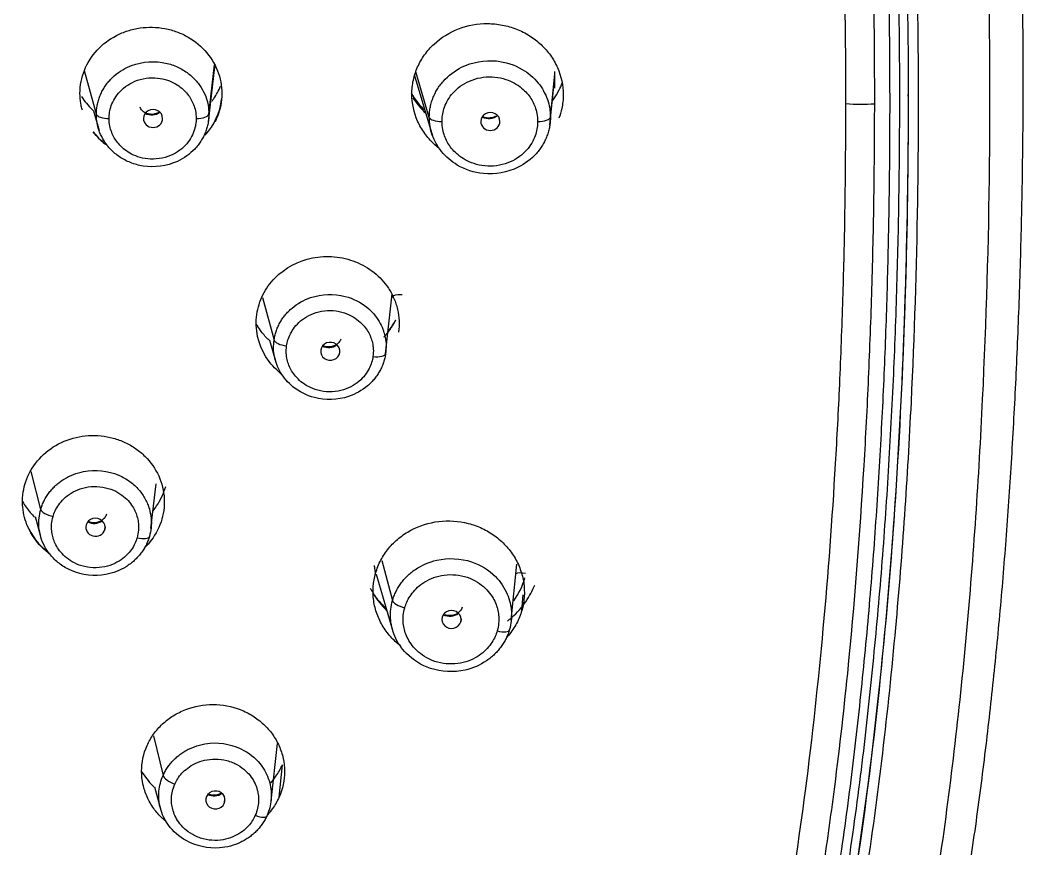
# Model space of a CAD drawing. Extents: x 0 to 1354, y 3495 to 4487.
# Drawn here: x 499.76 to 523.33, y 4092.07 to 4111.54 of the extents above; entities that cross this region are included whole.
import ezdxf

# ---------------------------------------------------------------- set-up
doc = ezdxf.new("R2010")
doc.units = 0
doc.header["$LTSCALE"] = 30
doc.header["$MEASUREMENT"] = 0
doc.layers.add('\\M+5B3DF\\M+5B4E7\\M+5CFDF', color=3, linetype='CONTINUOUS', lineweight=9)

msp = doc.modelspace()

# ---------------------------------------------------------------- linework, layer by layer
at = {"layer": '\\M+5B3DF\\M+5B4E7\\M+5CFDF', "color": 0, "lineweight": -3}
for p, q in [((501.551, 4109.33), (501.269, 4110.353)), ((504.183, 4109.154), (504.334, 4110.445)), ((504.196, 4109.336), (504.331, 4110.495)), ((509.376, 4109.258), (509.063, 4110.332)), ((509.019, 4110.269), (509.452, 4108.824)), ((512.211, 4109.087), (512.326, 4110.212)), ((512.223, 4109.265), (512.326, 4110.284)), ((520.631, 4109.759), (520.631, 4109.795)), ((501.482, 4109.415), (501.613, 4108.95)), ((505.453, 4105.024), (505.727, 4104.023)), ((508.35, 4103.704), (508.501, 4105.11)), ((505.622, 4104.022), (505.761, 4103.541)), ((507.272, 4103.737), (507.273, 4103.75)), ((500.243, 4100.048), (500.021, 4100.938)), ((502.835, 4099.599), (502.959, 4100.65)), ((500.114, 4099.879), (500.24, 4099.422)), ((501.755, 4099.639), (501.748, 4099.575)), ((508.261, 4098.851), (508.511, 4097.906)), ((511.303, 4097.444), (511.436, 4098.761)), ((508.131, 4098.526), (508.512, 4097.215)), ((511.55, 4097.674), (511.586, 4098.042)), ((510.122, 4097.48), (510.115, 4097.409)), ((502.896, 4094.728), (503.119, 4093.797)), ((505.656, 4093.203), (505.806, 4094.552)), ((505.845, 4093.291), (505.923, 4094.049)), ((502.917, 4093.533), (503.06, 4093.016)), ((504.559, 4093.144), (504.571, 4093.266))]:
    msp.add_line(p, q, dxfattribs=at)
for centre, major_axis, ratio, start_param, end_param in [((510.67, 4110.656), (-1.936, -0.184), 0.93371, 2.447375, 2.607147), ((510.67, 4110.656), (-1.936, -0.184), 0.93371, 2.607147, 2.710248), ((502.836, 4109.836), (1.664, 0.132), 0.933873, 5.508472, 6.099523), ((510.67, 4110.656), (-1.936, -0.184), 0.93371, 0.440047, 0.694259), ((502.883, 4109.233), (0.226, 0), 0.933871, 0, 3.141593), ((502.855, 4109.593), (-0.295, -0.023), 0.933873, 0.94401, 2.187148), ((510.811, 4109.162), (0.226, 0), 0.933707, 0, 3.141593), ((519.527, 4110.098), (-1.5, 0.003), 0.354007, 1.329715, 1.784773), ((501.85, 4109.34), (0.3, 0), 0.356623, 3.239751, 4.712389), ((502.883, 4109.233), (0.226, 0), 0.933871, 3.141593, 6.283185), ((503.896, 4109.34), (-0.3, 0), 0.356623, 1.570796, 3.100125), ((509.675, 4109.269), (-0.3, 0), 0.356623, 0.103774, 1.570796), ((510.811, 4109.162), (0.226, 0), 0.933707, 3.141593, 6.283185), ((510.78, 4109.502), (0.291, 0.028), 0.93371, 4.041049, 5.37122), ((511.923, 4109.269), (0.3, 0), 0.356623, 4.712389, 6.247335), ((502.836, 4109.836), (1.664, 0.132), 0.933873, 3.683385, 3.931692), ((508.788, 4104.98), (-0.297, 0.042), 0.353677, 4.930403, 6.224748), ((506.022, 4103.998), (0.297, -0.042), 0.353572, 3.292753, 4.762172), ((507.048, 4103.764), (-0.226, 0), 0.933797, 3.01164, 6.153233), ((507.048, 4103.764), (-0.226, 0), 0.933797, 6.153233, 9.294826), ((507.017, 4104.127), (-0.295, -0.026), 0.932314, 0.952844, 2.177183), ((508.052, 4103.748), (-0.297, 0.042), 0.353572, 1.62058, 3.153127), ((500.532, 4099.986), (0.288, -0.083), 0.344471, 3.338228, 4.810866), ((501.53, 4099.629), (-0.226, 0), 0.933922, 2.881272, 6.022865), ((501.503, 4099.996), (-0.295, -0.022), 0.931257, 0.961696, 2.169785), ((501.484, 4100.244), (1.664, 0.125), 0.931257, 3.425544, 3.950532), ((501.53, 4099.629), (-0.226, 0), 0.933922, 6.022865, 9.164457), ((502.508, 4099.491), (-0.288, 0.083), 0.344471, 1.669274, 3.198602), ((511.675, 4098.426), (-0.288, 0.083), 0.347009, 4.955477, 5.943852), ((508.799, 4097.845), (0.288, -0.083), 0.344471, 3.34438, 4.810866), ((509.897, 4097.464), (-0.226, 0), 0.933764, 2.881978, 6.023571), ((509.866, 4097.811), (0.291, 0.027), 0.930509, 4.059986, 5.352408), ((509.897, 4097.464), (-0.226, 0), 0.933764, 6.023571, 9.165164), ((510.971, 4097.302), (-0.288, 0.083), 0.344471, 1.669274, 3.204754), ((503.394, 4093.701), (-0.274, 0.122), 0.329476, 0.246658, 1.715849), ((504.35, 4093.224), (-0.226, 0.001), 0.933912, 2.751524, 5.893117), ((504.321, 4093.595), (-0.295, -0.024), 0.929438, 0.972583, 2.158092), ((504.35, 4093.224), (-0.226, 0.001), 0.933912, 5.893117, 9.03471), ((505.286, 4092.969), (0.274, -0.122), 0.329476, 4.857442, 6.390217)]:
    msp.add_ellipse(centre, major_axis=major_axis, ratio=ratio, start_param=start_param, end_param=end_param, dxfattribs=at)
for points, knots in [([(498.896, 4161.358), (499.104, 4161.278), (499.527, 4161.115), (500.165, 4160.855), (500.818, 4160.577), (501.484, 4160.28), (502.163, 4159.963), (502.854, 4159.623), (503.554, 4159.259), (504.263, 4158.871), (504.98, 4158.455), (505.703, 4158.01), (506.431, 4157.534), (507.163, 4157.025), (507.897, 4156.481), (508.633, 4155.903), (509.368, 4155.287), (510.101, 4154.635), (510.829, 4153.946), (511.549, 4153.221), (512.259, 4152.461), (512.958, 4151.663), (513.643, 4150.827), (514.312, 4149.95), (514.965, 4149.032), (515.597, 4148.076), (516.206, 4147.085), (516.787, 4146.061), (517.339, 4145.009), (517.862, 4143.931), (518.353, 4142.831), (518.816, 4141.711), (519.252, 4140.565), (519.663, 4139.383), (520.052, 4138.154), (520.425, 4136.867), (520.78, 4135.513), (521.117, 4134.086), (521.433, 4132.58), (521.729, 4130.991), (522.004, 4129.315), (522.257, 4127.548), (522.488, 4125.688), (522.695, 4123.734), (522.877, 4121.685), (523.03, 4119.554), (523.153, 4117.367), (523.244, 4115.167), (523.304, 4113.004), (523.33, 4110.903), (523.326, 4108.866), (523.294, 4106.878), (523.237, 4104.928), (523.157, 4103.02), (523.055, 4101.158), (522.931, 4099.346), (522.783, 4097.572), (522.609, 4095.814), (522.406, 4094.05), (522.167, 4092.265), (521.885, 4090.452), (521.553, 4088.611), (521.166, 4086.749), (520.721, 4084.878), (520.215, 4083.014), (519.647, 4081.177), (519.022, 4079.382), (518.347, 4077.652), (517.618, 4075.978), (516.824, 4074.346), (515.945, 4072.732), (514.964, 4071.131), (513.847, 4069.542), (512.566, 4067.974), (511.116, 4066.445), (509.497, 4064.997), (507.728, 4063.662), (505.837, 4062.44), (503.854, 4061.299), (501.782, 4060.223), (499.625, 4059.195), (497.407, 4058.173), (495.164, 4057.106), (492.948, 4055.937), (490.822, 4054.604), (489.147, 4053.34), (487.855, 4052.208), (486.876, 4051.253), (485.891, 4050.176), (484.918, 4048.973), (483.971, 4047.627), (483.063, 4046.089), (482.199, 4044.282), (481.374, 4042.126), (480.619, 4039.549), (480.001, 4036.51), (479.573, 4033.021), (479.348, 4029.166), (479.203, 4025.046), (479.079, 4020.693), (478.965, 4016.03), (478.866, 4010.967), (478.814, 4007.437), (478.787, 4005.599)], [0, 0, 0, 0, 0.003544, 0.007201, 0.01097, 0.014848, 0.018837, 0.022935, 0.027142, 0.031459, 0.035888, 0.040431, 0.045095, 0.049884, 0.054803, 0.059853, 0.065035, 0.070349, 0.07579, 0.08135, 0.087022, 0.092807, 0.09872, 0.104773, 0.110967, 0.117287, 0.123715, 0.130231, 0.136819, 0.143468, 0.150168, 0.156906, 0.163715, 0.170668, 0.177844, 0.185322, 0.193141, 0.201338, 0.209948, 0.219002, 0.228521, 0.238531, 0.249049, 0.260084, 0.271644, 0.283691, 0.296093, 0.308564, 0.320791, 0.332572, 0.343982, 0.355131, 0.366093, 0.376851, 0.387326, 0.397512, 0.40746, 0.417323, 0.427267, 0.437362, 0.447647, 0.458143, 0.468826, 0.479621, 0.490447, 0.501223, 0.511855, 0.522246, 0.532261, 0.542305, 0.552449, 0.562759, 0.573377, 0.584445, 0.595968, 0.607757, 0.619676, 0.631715, 0.643918, 0.656335, 0.669021, 0.682018, 0.695271, 0.708641, 0.722035, 0.735445, 0.742244, 0.74954, 0.757318, 0.765556, 0.774232, 0.783549, 0.793975, 0.806052, 0.820158, 0.836493, 0.855109, 0.875694, 0.897487, 0.920175, 0.944378, 0.971031, 1, 1, 1, 1]), ([(498.594, 4160.306), (500.412, 4159.607), (502.18, 4158.798), (504.693, 4157.371), (505.508, 4156.859), (507.078, 4155.765), (507.835, 4155.182), (510.014, 4153.338), (511.347, 4151.984), (513.746, 4149.084), (514.807, 4147.534), (516.658, 4144.299), (517.447, 4142.612), (518.801, 4139.163), (519.358, 4137.397), (520.298, 4133.824), (520.676, 4132.017), (521.302, 4128.381), (521.551, 4126.553), (521.958, 4122.889), (522.114, 4121.052), (522.354, 4117.373), (522.439, 4115.532), (522.593, 4110.005), (522.551, 4106.318), (522.285, 4100.795), (522.163, 4098.955), (521.826, 4095.284), (521.614, 4093.452), (521.072, 4089.804), (520.74, 4087.988), (519.919, 4084.388), (519.431, 4082.604), (518.265, 4079.09), (517.593, 4077.358), (516.413, 4074.831), (515.992, 4074), (515.085, 4072.37), (514.6, 4071.57), (513.029, 4069.241), (511.819, 4067.782), (509.771, 4065.801), (509.049, 4065.177), (507.535, 4064.004), (506.744, 4063.455), (505.118, 4062.415), (504.283, 4061.925), (502.586, 4060.987), (501.724, 4060.54), (499.108, 4059.247), (497.325, 4058.447), (494.701, 4057.158), (493.835, 4056.713), (492.142, 4055.761), (491.317, 4055.252), (489.725, 4054.156), (488.957, 4053.57), (487.49, 4052.318), (486.792, 4051.652), (485.471, 4050.241), (484.848, 4049.497), (483.701, 4047.936), (483.179, 4047.117), (482.26, 4045.409), (481.86, 4044.522), (481.151, 4042.708), (480.842, 4041.781), (480.036, 4038.964), (479.665, 4037.037), (479.158, 4033.15), (479.026, 4031.189), (478.834, 4027.264), (478.769, 4025.298), (478.647, 4021.363), (478.591, 4019.394), (478.444, 4013.486), (478.372, 4009.543), (478.322, 4005.599)], [0, 0, 0, 0, 0.03125, 0.03125, 0.046875, 0.046875, 0.0625, 0.0625, 0.09375, 0.09375, 0.125, 0.125, 0.15625, 0.15625, 0.1875, 0.1875, 0.21875, 0.21875, 0.25, 0.25, 0.28125, 0.28125, 0.3125, 0.3125, 0.375, 0.375, 0.40625, 0.40625, 0.4375, 0.4375, 0.46875, 0.46875, 0.5, 0.5, 0.53125, 0.53125, 0.546875, 0.546875, 0.5625, 0.5625, 0.59375, 0.59375, 0.609375, 0.609375, 0.625, 0.625, 0.640625, 0.640625, 0.65625, 0.65625, 0.6875, 0.6875, 0.703125, 0.703125, 0.71875, 0.71875, 0.734375, 0.734375, 0.75, 0.75, 0.765625, 0.765625, 0.78125, 0.78125, 0.796875, 0.796875, 0.8125, 0.8125, 0.84375, 0.84375, 0.875, 0.875, 0.90625, 0.90625, 0.9375, 0.9375, 1, 1, 1, 1]), ([(477.479, 4036.988), (477.514, 4037.19), (477.594, 4037.649), (477.743, 4038.418), (477.942, 4039.344), (478.182, 4040.346), (478.558, 4041.75), (479.034, 4043.258), (479.749, 4045.107), (480.557, 4046.812), (481.569, 4048.451), (482.475, 4049.612), (483.174, 4050.395), (483.72, 4050.964), (484.274, 4051.514), (484.896, 4052.101), (485.556, 4052.699), (486.279, 4053.336), (487.009, 4053.963), (487.729, 4054.55), (488.497, 4055.146), (489.606, 4055.948), (491.134, 4056.933), (493.076, 4058.015), (495.111, 4059.026), (497.684, 4060.238), (500.38, 4061.506), (502.737, 4062.753), (504.255, 4063.645), (505.394, 4064.366), (507.42, 4065.757), (509.41, 4067.484), (511.2, 4069.52), (512.347, 4071.021), (513.485, 4072.763), (514.592, 4074.748), (515.655, 4076.97), (516.656, 4079.43), (517.576, 4082.125), (518.696, 4086.112), (519.683, 4091.185), (520.366, 4097.065), (520.727, 4102.371), (520.873, 4107.087), (520.883, 4111.209), (520.799, 4114.734), (520.663, 4117.66), (520.51, 4119.989), (520.37, 4121.722), (520.265, 4122.858), (520.029, 4125.221), (519.591, 4128.685), (518.759, 4133.098), (517.87, 4136.521), (516.72, 4140.04), (515.134, 4143.756), (512.786, 4147.647), (510.218, 4150.803), (507.625, 4153.277), (505.162, 4155.143), (502.955, 4156.485), (501.114, 4157.427), (499.704, 4158.062), (498.76, 4158.452), (498.289, 4158.636), (498.135, 4158.696)], [0, 0, 0, 0, 0.003976, 0.009037, 0.015181, 0.02234, 0.029033, 0.04339, 0.053009, 0.067553, 0.080041, 0.090497, 0.096214, 0.100508, 0.105868, 0.11143, 0.117193, 0.123269, 0.130297, 0.136094, 0.141538, 0.149425, 0.163015, 0.17726, 0.192999, 0.207436, 0.232823, 0.251111, 0.25955, 0.267329, 0.277588, 0.307897, 0.319194, 0.331856, 0.345879, 0.361259, 0.378, 0.3961, 0.415561, 0.436382, 0.481194, 0.521892, 0.558479, 0.590959, 0.619335, 0.643607, 0.663774, 0.679837, 0.691795, 0.699649, 0.703397, 0.740803, 0.771616, 0.795835, 0.813454, 0.847523, 0.878173, 0.905401, 0.929204, 0.949582, 0.966531, 0.980047, 0.990129, 0.99678, 1, 1, 1, 1]), ([(498.048, 4158.561), (499.537, 4157.987), (500.991, 4157.335), (503.081, 4156.207), (503.762, 4155.806), (505.084, 4154.951), (505.725, 4154.496), (507.584, 4153.058), (508.739, 4152.003), (510.862, 4149.74), (511.83, 4148.532), (513.568, 4145.995), (514.339, 4144.667), (515.694, 4141.93), (516.278, 4140.521), (517.804, 4136.224), (518.517, 4133.268), (519.308, 4128.796), (519.526, 4127.298), (519.894, 4124.296), (520.044, 4122.791), (520.417, 4118.271), (520.56, 4115.25), (520.636, 4110.717), (520.638, 4109.206), (520.597, 4106.184), (520.554, 4104.673), (520.42, 4101.654), (520.327, 4100.145), (520.086, 4097.131), (519.937, 4095.626), (519.387, 4091.124), (518.877, 4088.136), (517.767, 4083.729), (517.34, 4082.272), (516.354, 4079.399), (515.796, 4077.981), (514.522, 4075.209), (513.81, 4073.852), (512.18, 4071.249), (511.258, 4070.005), (509.698, 4068.277), (509.148, 4067.723), (507.992, 4066.671), (507.385, 4066.174), (505.494, 4064.757), (504.148, 4063.913), (502.068, 4062.746), (501.364, 4062.374), (499.94, 4061.655), (499.22, 4061.307), (497.053, 4060.279), (495.596, 4059.613), (493.446, 4058.543), (492.736, 4058.174), (491.338, 4057.396), (490.652, 4056.987), (489.311, 4056.118), (488.657, 4055.66), (487.706, 4054.933), (487.393, 4054.684), (486.779, 4054.174), (486.478, 4053.913), (485.881, 4053.384), (485.585, 4053.118), (484.991, 4052.582), (484.694, 4052.312), (483.812, 4051.489), (483.237, 4050.921), (482.168, 4049.711), (481.671, 4049.072), (480.772, 4047.729), (480.371, 4047.025), (479.653, 4045.576), (479.334, 4044.832), (478.76, 4043.32), (478.506, 4042.552), (477.821, 4040.226), (477.47, 4038.645), (477.193, 4037.052)], [0, 0, 0, 0, 0.03125, 0.03125, 0.046875, 0.046875, 0.0625, 0.0625, 0.09375, 0.09375, 0.125, 0.125, 0.15625, 0.15625, 0.1875, 0.1875, 0.25, 0.25, 0.28125, 0.28125, 0.3125, 0.3125, 0.375, 0.375, 0.40625, 0.40625, 0.4375, 0.4375, 0.46875, 0.46875, 0.5, 0.5, 0.5625, 0.5625, 0.59375, 0.59375, 0.625, 0.625, 0.65625, 0.65625, 0.6875, 0.6875, 0.703125, 0.703125, 0.71875, 0.71875, 0.75, 0.75, 0.765625, 0.765625, 0.78125, 0.78125, 0.8125, 0.8125, 0.828125, 0.828125, 0.84375, 0.84375, 0.859375, 0.859375, 0.867188, 0.867188, 0.875, 0.875, 0.882813, 0.882813, 0.890625, 0.890625, 0.90625, 0.90625, 0.921875, 0.921875, 0.9375, 0.9375, 0.953125, 0.953125, 0.96875, 0.96875, 1, 1, 1, 1]), ([(519.845, 4109.579), (519.844, 4109.829), (519.844, 4110.439), (519.835, 4111.517), (519.814, 4112.777), (519.782, 4113.985), (519.731, 4115.459), (519.619, 4117.882), (519.41, 4120.913), (519.041, 4124.668), (518.506, 4128.719), (517.686, 4132.995), (516.603, 4136.969), (515.402, 4140.32), (514.028, 4143.293), (512.678, 4145.619), (511.367, 4147.517), (510.223, 4148.946), (509.268, 4150.025), (508.327, 4151.014), (507.075, 4152.185), (505.387, 4153.543), (503.34, 4154.939), (501.661, 4155.875), (500.266, 4156.555), (499.489, 4156.91), (498.644, 4157.275), (498.105, 4157.492), (497.848, 4157.596)], [0, 0, 0, 0, 0.013499, 0.032851, 0.058055, 0.081348, 0.097973, 0.137442, 0.211986, 0.261549, 0.34055, 0.431682, 0.4952, 0.561104, 0.621672, 0.669263, 0.703408, 0.743304, 0.765379, 0.778837, 0.814592, 0.854564, 0.891026, 0.942257, 0.953028, 0.970405, 0.985873, 1, 1, 1, 1]), ([(519.168, 4109.583), (519.167, 4109.825), (519.166, 4110.507), (519.153, 4111.832), (519.119, 4113.524), (519.058, 4115.382), (518.966, 4117.331), (518.792, 4120.228), (518.465, 4124), (517.872, 4128.664), (517.034, 4133.168), (515.974, 4137.074), (514.946, 4139.919), (514.083, 4141.922), (513.194, 4143.721), (512.224, 4145.396), (511.009, 4147.189), (509.715, 4148.829), (508.26, 4150.445), (506.722, 4151.882), (505.089, 4153.196), (503.506, 4154.27), (502.062, 4155.122), (500.861, 4155.751), (499.709, 4156.292), (498.685, 4156.739), (497.992, 4157.015), (497.646, 4157.153)], [0, 0, 0, 0, 0.013143, 0.037136, 0.072102, 0.105207, 0.138308, 0.178293, 0.263128, 0.344238, 0.433822, 0.511689, 0.563169, 0.597054, 0.629132, 0.670943, 0.700619, 0.744641, 0.781825, 0.815491, 0.855345, 0.891448, 0.915104, 0.942396, 0.9616, 0.980805, 1, 1, 1, 1]), ([(513.725, 4145.279), (513.731, 4145.27), (513.921, 4144.944), (514.292, 4144.287), (514.818, 4143.281), (515.332, 4142.192), (515.864, 4140.957), (516.434, 4139.511), (517.002, 4137.869), (517.539, 4136.095), (518.024, 4134.249), (518.452, 4132.336), (518.837, 4130.355), (519.172, 4128.306), (519.462, 4126.181), (519.721, 4123.968), (519.936, 4121.681), (520.119, 4119.321), (520.255, 4116.932), (520.357, 4114.541), (520.411, 4112.202), (520.431, 4109.921), (520.417, 4107.681), (520.37, 4105.453), (520.289, 4103.21), (520.168, 4100.954), (520.012, 4098.687), (519.804, 4096.398), (519.55, 4094.055), (519.222, 4091.662), (518.816, 4089.225), (518.311, 4086.729), (517.7, 4084.286), (517.109, 4082.252), (516.582, 4080.674), (516.137, 4079.453), (515.667, 4078.267), (515.174, 4077.116), (514.657, 4075.989), (514.101, 4074.884), (513.507, 4073.79), (512.865, 4072.707), (512.171, 4071.647), (511.449, 4070.641), (510.709, 4069.711), (509.956, 4068.856), (509.185, 4068.048), (508.377, 4067.279), (507.529, 4066.551), (506.654, 4065.857), (505.751, 4065.208), (504.838, 4064.606), (503.932, 4064.036), (503.025, 4063.5), (502.11, 4062.994), (501.183, 4062.5), (500.202, 4062), (499.127, 4061.474), (497.949, 4060.915), (496.699, 4060.331), (495.418, 4059.727), (494.143, 4059.105), (492.932, 4058.486), (491.85, 4057.904), (490.78, 4057.291), (489.735, 4056.635), (488.677, 4055.909), (487.713, 4055.193), (486.781, 4054.439), (485.86, 4053.634), (484.945, 4052.807), (484.055, 4051.994), (483.233, 4051.2), (482.53, 4050.434), (481.962, 4049.75), (481.523, 4049.186), (481.179, 4048.715), (480.9, 4048.299), (480.664, 4047.915), (480.417, 4047.491), (480.151, 4047.014), (479.866, 4046.469), (479.594, 4045.915), (479.333, 4045.338), (479.068, 4044.707), (478.782, 4043.972), (478.461, 4043.083), (478.13, 4042.043), (477.807, 4040.882), (477.496, 4039.643), (477.206, 4038.354), (477.049, 4037.473), (476.97, 4037.032)], [0, 0, 0, 0, 0.000249, 0.008916, 0.017886, 0.027158, 0.037545, 0.049877, 0.064188, 0.079026, 0.094192, 0.109873, 0.126, 0.142603, 0.159715, 0.177508, 0.196149, 0.214924, 0.234452, 0.253688, 0.272519, 0.290724, 0.308584, 0.326418, 0.344337, 0.362602, 0.380752, 0.398999, 0.417862, 0.437408, 0.457046, 0.477191, 0.498512, 0.517389, 0.527892, 0.538271, 0.548415, 0.558305, 0.568085, 0.577888, 0.587654, 0.597568, 0.607634, 0.617478, 0.626664, 0.635428, 0.644046, 0.652634, 0.661245, 0.669847, 0.678351, 0.686737, 0.694871, 0.702836, 0.710787, 0.718707, 0.726778, 0.735836, 0.745918, 0.756431, 0.767185, 0.778121, 0.788755, 0.798204, 0.806156, 0.816934, 0.826447, 0.835552, 0.84446, 0.853939, 0.86358, 0.872633, 0.88133, 0.889549, 0.896262, 0.901548, 0.905802, 0.909513, 0.912928, 0.916035, 0.920686, 0.925318, 0.929989, 0.934669, 0.939673, 0.945479, 0.952541, 0.961029, 0.970166, 0.979783, 0.989897, 1, 1, 1, 1]), ([(513.427, 4145.187), (513.48, 4145.097), (513.748, 4144.642), (514.216, 4143.801), (514.803, 4142.642), (515.35, 4141.432), (515.869, 4140.179), (516.359, 4138.882), (516.811, 4137.542), (517.231, 4136.161), (517.62, 4134.741), (517.972, 4133.281), (518.295, 4131.785), (518.589, 4130.252), (518.853, 4128.684), (519.088, 4127.081), (519.299, 4125.445), (519.489, 4123.776), (519.654, 4122.075), (519.8, 4120.342), (519.923, 4118.577), (520.022, 4116.78), (520.104, 4114.952), (520.159, 4113.093), (520.192, 4111.204), (520.2, 4109.283), (520.184, 4107.333), (520.142, 4105.353), (520.072, 4103.343), (519.968, 4101.304), (519.836, 4099.236), (519.661, 4097.14), (519.446, 4095.017), (519.186, 4092.868), (518.862, 4090.696), (518.475, 4088.503), (518.008, 4086.292), (517.445, 4084.07), (516.895, 4082.18), (516.378, 4080.628), (515.937, 4079.415), (515.462, 4078.213), (514.953, 4077.023), (514.411, 4075.846), (513.823, 4074.688), (513.197, 4073.548), (512.522, 4072.431), (511.794, 4071.344), (511.016, 4070.288), (510.174, 4069.274), (509.278, 4068.301), (508.329, 4067.373), (507.318, 4066.502), (506.265, 4065.677), (505.158, 4064.913), (504.025, 4064.185), (502.866, 4063.493), (501.681, 4062.841), (500.482, 4062.214), (499.267, 4061.612), (498.043, 4061.026), (496.814, 4060.45), (495.586, 4059.872), (494.366, 4059.28), (493.158, 4058.67), (491.963, 4058.037), (490.856, 4057.41), (489.844, 4056.784), (488.921, 4056.166), (488.019, 4055.52), (487.143, 4054.84), (486.294, 4054.129), (485.464, 4053.395), (484.636, 4052.653), (483.81, 4051.901), (483.006, 4051.122), (482.253, 4050.295), (481.546, 4049.429), (480.877, 4048.53), (480.429, 4047.791), (480.066, 4047.147), (479.712, 4046.488), (479.216, 4045.458), (478.637, 4044.031), (478.109, 4042.498), (477.688, 4040.993), (477.358, 4039.666), (477.064, 4038.345), (476.908, 4037.461), (476.83, 4037.021)], [0, 0, 0, 0, 0.002468, 0.012514, 0.022798, 0.033329, 0.044108, 0.055129, 0.066393, 0.077904, 0.089657, 0.101655, 0.113899, 0.126387, 0.139118, 0.152094, 0.165315, 0.17878, 0.192488, 0.20644, 0.220635, 0.235074, 0.249757, 0.264681, 0.279851, 0.295264, 0.31092, 0.326819, 0.34296, 0.359346, 0.375974, 0.392844, 0.409959, 0.427314, 0.444912, 0.462752, 0.480832, 0.499156, 0.517721, 0.528, 0.538278, 0.548557, 0.558836, 0.569113, 0.579388, 0.589662, 0.599931, 0.610203, 0.620471, 0.630736, 0.641004, 0.651267, 0.661534, 0.671801, 0.682071, 0.692355, 0.702632, 0.712912, 0.723195, 0.733479, 0.743768, 0.75406, 0.764357, 0.774655, 0.784949, 0.79524, 0.805535, 0.814028, 0.822513, 0.830998, 0.839481, 0.847958, 0.856419, 0.864871, 0.873338, 0.881827, 0.890319, 0.898795, 0.907282, 0.915765, 0.918446, 0.924105, 0.932748, 0.944371, 0.958984, 0.969412, 0.979719, 0.989916, 1, 1, 1, 1]), ([(501.166, 4109.823), (501.166, 4110.009), (501.201, 4110.19), (501.338, 4110.536), (501.439, 4110.695), (501.696, 4110.975), (501.85, 4111.092), (502.108, 4111.226), (502.197, 4111.263), (502.383, 4111.322), (502.48, 4111.345), (502.674, 4111.372), (502.772, 4111.378), (502.968, 4111.374), (503.068, 4111.363), (503.26, 4111.327), (503.354, 4111.3), (503.537, 4111.233), (503.626, 4111.191), (503.877, 4111.046), (504.026, 4110.92), (504.267, 4110.631), (504.361, 4110.465), (504.481, 4110.116), (504.507, 4109.929), (504.489, 4109.564), (504.445, 4109.381), (504.36, 4109.193), (504.351, 4109.173), (504.341, 4109.154)], [0, 0, 0, 0, 0.098851, 0.098851, 0.197702, 0.197702, 0.296553, 0.296553, 0.345978, 0.345978, 0.395403, 0.395403, 0.444829, 0.444829, 0.494254, 0.494254, 0.54368, 0.54368, 0.593105, 0.593105, 0.691956, 0.691956, 0.790807, 0.790807, 0.889658, 0.889658, 0.988509, 0.988509, 1, 1, 1, 1]), ([(508.967, 4109.808), (508.967, 4109.917), (508.978, 4110.025), (509.024, 4110.237), (509.058, 4110.343), (509.147, 4110.544), (509.202, 4110.639), (509.331, 4110.819), (509.406, 4110.904), (509.652, 4111.133), (509.851, 4111.256), (510.278, 4111.42), (510.512, 4111.463), (510.86, 4111.461), (510.978, 4111.45), (511.206, 4111.406), (511.317, 4111.374), (511.532, 4111.29), (511.636, 4111.238), (511.829, 4111.116), (511.919, 4111.047), (512.085, 4110.891), (512.159, 4110.807), (512.287, 4110.626), (512.343, 4110.528), (512.477, 4110.225), (512.524, 4110.009), (512.524, 4109.79)], [0, 0, 0, 0, 0.0625, 0.0625, 0.125, 0.125, 0.1875, 0.1875, 0.25, 0.25, 0.375, 0.375, 0.5, 0.5, 0.5625, 0.5625, 0.625, 0.625, 0.6875, 0.6875, 0.75, 0.75, 0.8125, 0.8125, 0.875, 0.875, 1, 1, 1, 1]), ([(501.551, 4109.33), (501.552, 4109.366), (501.554, 4109.438), (501.57, 4109.546), (501.596, 4109.654), (501.632, 4109.76), (501.679, 4109.864), (501.737, 4109.965), (501.805, 4110.061), (501.962, 4110.242), (502.353, 4110.527), (502.937, 4110.608), (503.398, 4110.48), (503.656, 4110.343), (503.864, 4110.167), (504.02, 4109.966), (504.125, 4109.755), (504.185, 4109.544), (504.193, 4109.403), (504.196, 4109.336)], [0, 0, 0, 0, 0.027927, 0.05617, 0.084731, 0.113607, 0.142799, 0.172307, 0.202131, 0.232269, 0.352599, 0.55351, 0.628548, 0.69983, 0.767358, 0.831136, 0.891167, 0.947455, 1, 1, 1, 1]), ([(509.376, 4109.258), (509.377, 4109.295), (509.379, 4109.369), (509.395, 4109.481), (509.42, 4109.593), (509.457, 4109.703), (509.503, 4109.811), (509.561, 4109.915), (509.628, 4110.016), (509.791, 4110.217), (510.191, 4110.522), (510.898, 4110.651), (511.544, 4110.44), (511.892, 4110.141), (512.067, 4109.883), (512.157, 4109.683), (512.213, 4109.476), (512.22, 4109.335), (512.223, 4109.265)], [0, 0, 0, 0, 0.026783, 0.053866, 0.081247, 0.108927, 0.136905, 0.165181, 0.193755, 0.222627, 0.346445, 0.533561, 0.678524, 0.793226, 0.846253, 0.898389, 0.949637, 1, 1, 1, 1]), ([(512.326, 4110.212), (512.326, 4110.212), (512.326, 4110.213), (512.326, 4110.219), (512.326, 4110.236), (512.326, 4110.263), (512.326, 4110.284)], [0, 0, 0, 0, 0.202006, 0.468004, 0.734002, 1, 1, 1, 1]), ([(504.27, 4109.641), (504.284, 4109.66), (504.362, 4109.77), (504.426, 4109.888), (504.467, 4109.988)], [0, 0, 0, 0, 0.182806, 1, 1, 1, 1]), ([(520.631, 4109.794), (520.631, 4109.055), (520.626, 4108.315), (520.593, 4106.063), (520.549, 4104.549), (520.41, 4101.522), (520.316, 4100.011), (520.069, 4096.991), (519.918, 4095.482), (519.544, 4092.474), (519.321, 4090.973), (518.78, 4087.989), (518.463, 4086.506), (517.71, 4083.56), (517.276, 4082.099), (516.524, 4079.94), (516.257, 4079.225), (515.686, 4077.807), (515.381, 4077.104), (514.413, 4075.028), (513.695, 4073.681), (512.46, 4071.742), (512.021, 4071.109), (511.316, 4070.184), (511.073, 4069.88), (510.571, 4069.279), (510.311, 4068.983), (509.514, 4068.118), (508.959, 4067.57), (507.794, 4066.536), (507.185, 4066.05), (505.926, 4065.121), (505.275, 4064.68), (503.941, 4063.839), (503.257, 4063.437), (501.865, 4062.664), (501.156, 4062.293), (499.728, 4061.578), (499.007, 4061.232), (496.838, 4060.205), (495.385, 4059.538), (493.246, 4058.464), (492.541, 4058.094), (491.158, 4057.314), (490.48, 4056.903), (489.157, 4056.036), (488.509, 4055.577), (487.568, 4054.848), (487.26, 4054.6), (486.654, 4054.092), (486.357, 4053.833), (485.766, 4053.307), (485.471, 4053.041), (484.882, 4052.509), (484.588, 4052.242), (484.008, 4051.697), (483.721, 4051.421), (483.163, 4050.853), (482.891, 4050.56), (482.366, 4049.957), (482.112, 4049.647), (481.623, 4049.009), (481.389, 4048.682), (480.725, 4047.681), (480.333, 4046.983), (479.625, 4045.54), (479.309, 4044.795), (478.743, 4043.291), (478.492, 4042.53), (477.817, 4040.223), (477.469, 4038.654), (477.192, 4037.064)], [0, 0, 0, 0, 0.025066, 0.025066, 0.076378, 0.076378, 0.127691, 0.127691, 0.179003, 0.179003, 0.230315, 0.230315, 0.281628, 0.281628, 0.33294, 0.33294, 0.358596, 0.358596, 0.384252, 0.384252, 0.435565, 0.435565, 0.461221, 0.461221, 0.474049, 0.474049, 0.486877, 0.486877, 0.512533, 0.512533, 0.538189, 0.538189, 0.563845, 0.563845, 0.589502, 0.589502, 0.615158, 0.615158, 0.640814, 0.640814, 0.692126, 0.692126, 0.717782, 0.717782, 0.743438, 0.743438, 0.769095, 0.769095, 0.781923, 0.781923, 0.794751, 0.794751, 0.807579, 0.807579, 0.820407, 0.820407, 0.833235, 0.833235, 0.846063, 0.846063, 0.858891, 0.858891, 0.871719, 0.871719, 0.897375, 0.897375, 0.923032, 0.923032, 0.948688, 0.948688, 1, 1, 1, 1]), ([(501.222, 4109.425), (501.218, 4109.438), (501.204, 4109.491), (501.193, 4109.544), (501.173, 4109.663), (501.166, 4109.742), (501.166, 4109.823)], [0, 0, 0, 0, 0.104076, 0.402717, 0.402717, 1, 1, 1, 1]), ([(501.202, 4109.749), (501.212, 4109.733), (501.291, 4109.613), (501.387, 4109.502), (501.48, 4109.414)], [0, 0, 0, 0, 0.124174, 1, 1, 1, 1]), ([(508.949, 4109.831), (509.004, 4109.737), (509.067, 4109.647), (509.174, 4109.522), (509.209, 4109.485), (509.246, 4109.448)], [0, 0, 0, 0, 0.682675, 0.682675, 1, 1, 1, 1]), ([(509.599, 4108.537), (509.561, 4108.566), (509.524, 4108.598), (509.406, 4108.709), (509.332, 4108.793), (509.203, 4108.973), (509.147, 4109.07), (509.013, 4109.372), (508.967, 4109.588), (508.967, 4109.808)], [0, 0, 0, 0, 0.096249, 0.096249, 0.322187, 0.322187, 0.548125, 0.548125, 1, 1, 1, 1]), ([(512.524, 4109.79), (512.524, 4109.68), (512.512, 4109.572), (512.473, 4109.39), (512.451, 4109.315), (512.424, 4109.241)], [0, 0, 0, 0, 0.582835, 0.582835, 1, 1, 1, 1]), ([(498.337, 4062.349), (498.584, 4062.468), (499.079, 4062.704), (499.818, 4063.067), (500.489, 4063.404), (501.43, 4063.89), (502.806, 4064.639), (504.635, 4065.757), (506.567, 4067.157), (508.179, 4068.584), (509.455, 4069.956), (510.495, 4071.243), (511.594, 4072.809), (512.764, 4074.784), (514.041, 4077.367), (514.964, 4079.662), (515.748, 4081.93), (516.392, 4084.037), (517.382, 4087.981), (518.137, 4092.457), (518.66, 4097.262), (518.895, 4100.45), (519.011, 4102.697), (519.064, 4103.989), (519.108, 4105.276), (519.156, 4107.141), (519.163, 4108.671), (519.168, 4109.583)], [0, 0, 0, 0, 0.014324, 0.028674, 0.043052, 0.053574, 0.084118, 0.125126, 0.166144, 0.209861, 0.239254, 0.266261, 0.29875, 0.342557, 0.390699, 0.455824, 0.477915, 0.522426, 0.576918, 0.701792, 0.772518, 0.843887, 0.878378, 0.896891, 0.915403, 0.94955, 1, 1, 1, 1]), ([(498.755, 4061.584), (499.029, 4061.719), (499.585, 4061.994), (500.429, 4062.425), (501.294, 4062.881), (502.179, 4063.367), (503.663, 4064.226), (505.299, 4065.287), (507.188, 4066.745), (508.83, 4068.23), (510.528, 4070.134), (512.069, 4072.282), (513.535, 4074.792), (514.967, 4077.805), (516.146, 4080.936), (517.06, 4083.954), (517.894, 4087.297), (518.478, 4090.45), (518.931, 4093.651), (519.299, 4096.872), (519.552, 4100.133), (519.707, 4103.147), (519.784, 4105.248), (519.834, 4107.397), (519.841, 4108.846), (519.845, 4109.579)], [0, 0, 0, 0, 0.015746, 0.032038, 0.048877, 0.066266, 0.084214, 0.137684, 0.167259, 0.208646, 0.25352, 0.301844, 0.349231, 0.409099, 0.481429, 0.530006, 0.580171, 0.668663, 0.704395, 0.756338, 0.845347, 0.882707, 0.920934, 0.960031, 1, 1, 1, 1]), ([(503.008, 4109.369), (503.006, 4109.368), (502.974, 4109.351), (502.903, 4109.327), (502.795, 4109.328), (502.697, 4109.36), (502.621, 4109.419), (502.585, 4109.469), (502.577, 4109.497), (502.577, 4109.497)], [0, 0, 0, 0, 0.011085, 0.211804, 0.403706, 0.593471, 0.788379, 0.998547, 1, 1, 1, 1]), ([(501.609, 4108.967), (501.592, 4109.019), (501.561, 4109.139), (501.555, 4109.261), (501.551, 4109.33)], [0, 0, 0, 0, 0.443013, 1, 1, 1, 1]), ([(504.196, 4109.336), (504.195, 4109.3), (504.193, 4109.228), (504.177, 4109.12), (504.152, 4109.012), (504.116, 4108.906), (504.069, 4108.802), (504.011, 4108.701), (503.943, 4108.605), (503.784, 4108.42), (503.39, 4108.137), (502.808, 4108.058), (502.352, 4108.185), (502.094, 4108.321), (501.886, 4108.496), (501.729, 4108.696), (501.648, 4108.858), (501.615, 4108.95), (501.609, 4108.967)], [0, 0, 0, 0, 0.030699, 0.061784, 0.093253, 0.125107, 0.157348, 0.189976, 0.22299, 0.256392, 0.392801, 0.611562, 0.694008, 0.772486, 0.846985, 0.9175, 0.984022, 1, 1, 1, 1]), ([(509.447, 4108.844), (509.447, 4108.844), (509.423, 4108.911), (509.387, 4109.048), (509.38, 4109.188), (509.376, 4109.258)], [0, 0, 0, 0, 0.000074, 0.505122, 1, 1, 1, 1]), ([(512.223, 4109.265), (512.222, 4109.228), (512.22, 4109.153), (512.205, 4109.042), (512.179, 4108.93), (512.143, 4108.82), (512.097, 4108.712), (512.039, 4108.608), (511.972, 4108.507), (511.809, 4108.306), (511.408, 4108), (510.701, 4107.872), (510.054, 4108.083), (509.706, 4108.383), (509.532, 4108.641), (509.472, 4108.775), (509.447, 4108.844)], [0, 0, 0, 0, 0.029792, 0.059907, 0.090347, 0.121111, 0.152201, 0.183617, 0.215359, 0.247429, 0.385746, 0.593375, 0.756143, 0.882805, 0.941977, 1, 1, 1, 1]), ([(510.805, 4109.245), (510.775, 4109.241), (510.713, 4109.242), (510.654, 4109.262), (510.626, 4109.277), (510.626, 4109.277)], [0, 0, 0, 0, 0.4581, 0.998767, 1, 1, 1, 1]), ([(510.938, 4109.286), (510.933, 4109.283), (510.897, 4109.263), (510.851, 4109.244), (510.81, 4109.245), (510.805, 4109.245)], [0, 0, 0, 0, 0.134066, 0.884922, 1, 1, 1, 1]), ([(505.322, 4104.63), (505.345, 4104.79), (505.393, 4104.943), (505.539, 4105.235), (505.635, 4105.368), (505.985, 4105.722), (506.298, 4105.888), (506.799, 4105.989), (506.974, 4105.998), (507.314, 4105.967), (507.485, 4105.927), (507.799, 4105.802), (507.948, 4105.716), (508.209, 4105.507), (508.322, 4105.384), (508.414, 4105.247)], [0, 0, 0, 0, 0.125, 0.125, 0.25, 0.25, 0.5, 0.5, 0.625, 0.625, 0.75, 0.75, 0.875, 0.875, 1, 1, 1, 1]), ([(508.414, 4105.247), (508.465, 4105.17), (508.509, 4105.089), (508.562, 4104.965), (508.579, 4104.923), (508.6, 4104.858), (508.606, 4104.837), (508.619, 4104.793), (508.624, 4104.771), (508.65, 4104.66), (508.674, 4104.482), (508.666, 4104.303), (508.653, 4104.213)], [0, 0, 0, 0, 0.25, 0.25, 0.375, 0.375, 0.4375, 0.4375, 0.5, 0.5, 0.75, 1, 1, 1, 1]), ([(505.727, 4104.023), (505.732, 4104.058), (505.744, 4104.127), (505.774, 4104.23), (505.813, 4104.331), (505.861, 4104.43), (505.92, 4104.525), (505.988, 4104.616), (506.065, 4104.702), (506.242, 4104.866), (506.663, 4105.106), (507.343, 4105.13), (507.902, 4104.845), (508.169, 4104.535), (508.272, 4104.322), (508.301, 4104.235), (508.308, 4104.212)], [0, 0, 0, 0, 0.031397, 0.063118, 0.095161, 0.127526, 0.160214, 0.193224, 0.226555, 0.260207, 0.401657, 0.629154, 0.790624, 0.91877, 0.978655, 1, 1, 1, 1]), ([(505.896, 4103.231), (505.894, 4103.233), (505.892, 4103.235), (505.75, 4103.349), (505.631, 4103.483), (505.351, 4103.931), (505.274, 4104.285), (505.322, 4104.63)], [0, 0, 0, 0, 0.00481, 0.00481, 0.33654, 0.33654, 1, 1, 1, 1]), ([(508.584, 4104.496), (508.581, 4104.492), (508.576, 4104.481), (508.567, 4104.464), (508.557, 4104.445), (508.547, 4104.426), (508.536, 4104.408), (508.525, 4104.389), (508.514, 4104.37), (508.503, 4104.351), (508.491, 4104.333), (508.479, 4104.315), (508.466, 4104.296), (508.454, 4104.278), (508.441, 4104.26), (508.428, 4104.242), (508.414, 4104.224), (508.401, 4104.206), (508.387, 4104.188), (508.372, 4104.171), (508.358, 4104.153), (508.343, 4104.136), (508.328, 4104.119), (508.316, 4104.106), (508.309, 4104.099), (508.308, 4104.098)], [0, 0, 0, 0, 0.030082, 0.074491, 0.119021, 0.163672, 0.208443, 0.253335, 0.298347, 0.34348, 0.388734, 0.434108, 0.479603, 0.525219, 0.570956, 0.616814, 0.662792, 0.708892, 0.755113, 0.801454, 0.847917, 0.894501, 0.941205, 0.988032, 1, 1, 1, 1]), ([(508.422, 4104.252), (508.465, 4104.305), (508.522, 4104.384), (508.573, 4104.469), (508.588, 4104.494)], [0, 0, 0, 0, 0.707646, 1, 1, 1, 1]), ([(505.617, 4104.017), (505.606, 4104.027), (505.53, 4104.101), (505.423, 4104.225), (505.342, 4104.347), (505.313, 4104.396)], [0, 0, 0, 0, 0.09123, 0.647089, 1, 1, 1, 1]), ([(508.308, 4104.212), (508.321, 4104.172), (508.347, 4104.068), (508.367, 4103.898), (508.355, 4103.771), (508.349, 4103.707)], [0, 0, 0, 0, 0.246479, 0.626536, 1, 1, 1, 1]), ([(505.737, 4103.641), (505.737, 4103.641), (505.724, 4103.704), (505.709, 4103.832), (505.721, 4103.96), (505.727, 4104.023)], [0, 0, 0, 0, 0.000128, 0.504527, 1, 1, 1, 1]), ([(507.299, 4104.048), (507.294, 4104.035), (507.275, 4103.996), (507.225, 4103.936), (507.137, 4103.883), (507.033, 4103.86), (506.941, 4103.868), (506.89, 4103.887), (506.872, 4103.895)], [0, 0, 0, 0, 0.097665, 0.302486, 0.491204, 0.689621, 0.882119, 1, 1, 1, 1]), ([(508.349, 4103.707), (508.344, 4103.673), (508.332, 4103.604), (508.303, 4103.501), (508.264, 4103.4), (508.215, 4103.302), (508.157, 4103.207), (508.089, 4103.116), (508.012, 4103.03), (507.832, 4102.862), (507.408, 4102.623), (506.732, 4102.602), (506.176, 4102.884), (505.908, 4103.194), (505.786, 4103.448), (505.749, 4103.576), (505.737, 4103.641)], [0, 0, 0, 0, 0.030057, 0.060472, 0.091246, 0.122379, 0.153871, 0.185723, 0.217936, 0.250511, 0.390418, 0.606143, 0.760266, 0.885695, 0.943346, 1, 1, 1, 1]), ([(499.871, 4100.635), (499.923, 4100.814), (500.006, 4100.98), (500.235, 4101.282), (500.376, 4101.411), (500.702, 4101.619), (500.883, 4101.695), (501.17, 4101.762), (501.267, 4101.776), (501.463, 4101.788), (501.562, 4101.787), (501.758, 4101.766), (501.854, 4101.748), (502.042, 4101.697), (502.136, 4101.662), (502.312, 4101.58), (502.395, 4101.532), (502.553, 4101.423), (502.628, 4101.36), (502.829, 4101.16), (502.939, 4101.003), (503.092, 4100.665), (503.137, 4100.482), (503.156, 4100.116), (503.13, 4099.929), (503.011, 4099.581), (502.918, 4099.414), (502.758, 4099.223), (502.716, 4099.178), (502.671, 4099.136)], [0, 0, 0, 0, 0.096859, 0.096859, 0.193719, 0.193719, 0.290578, 0.290578, 0.339008, 0.339008, 0.387437, 0.387437, 0.435867, 0.435867, 0.484297, 0.484297, 0.532726, 0.532726, 0.581156, 0.581156, 0.678015, 0.678015, 0.774875, 0.774875, 0.871734, 0.871734, 0.968593, 0.968593, 1, 1, 1, 1]), ([(500.243, 4100.048), (500.254, 4100.083), (500.276, 4100.152), (500.322, 4100.253), (500.376, 4100.351), (500.441, 4100.445), (500.515, 4100.534), (500.599, 4100.617), (500.691, 4100.693), (500.892, 4100.831), (501.349, 4101.011), (501.935, 4100.948), (502.344, 4100.712), (502.556, 4100.518), (502.684, 4100.332), (502.74, 4100.214), (502.756, 4100.175)], [0, 0, 0, 0, 0.034918, 0.070232, 0.105942, 0.142047, 0.178548, 0.215444, 0.252735, 0.290419, 0.440891, 0.692169, 0.785992, 0.875118, 0.959551, 1, 1, 1, 1]), ([(499.919, 4099.69), (499.889, 4099.765), (499.865, 4099.842), (499.831, 4099.998), (499.821, 4100.078), (499.815, 4100.178), (499.815, 4100.198), (499.814, 4100.238), (499.815, 4100.299), (499.82, 4100.359), (499.833, 4100.478), (499.849, 4100.557), (499.871, 4100.635)], [0, 0, 0, 0, 0.25, 0.25, 0.5, 0.5, 0.5625, 0.5625, 0.625, 0.75, 0.75, 1, 1, 1, 1]), ([(502.886, 4100.018), (502.914, 4100.054), (503.042, 4100.23), (503.134, 4100.427), (503.18, 4100.588)], [0, 0, 0, 0, 0.21134, 1, 1, 1, 1]), ([(499.816, 4100.233), (499.843, 4100.187), (499.926, 4100.057), (500.028, 4099.938), (500.1, 4099.866)], [0, 0, 0, 0, 0.349462, 1, 1, 1, 1]), ([(500.199, 4099.684), (500.197, 4099.739), (500.2, 4099.861), (500.228, 4099.981), (500.243, 4100.048)], [0, 0, 0, 0, 0.443024, 1, 1, 1, 1]), ([(502.756, 4100.175), (502.771, 4100.137), (502.811, 4100.025), (502.845, 4099.837), (502.845, 4099.618), (502.813, 4099.481), (502.798, 4099.415)], [0, 0, 0, 0, 0.156909, 0.456626, 0.737653, 1, 1, 1, 1]), ([(501.791, 4099.937), (501.783, 4099.906), (501.755, 4099.852), (501.682, 4099.783), (501.588, 4099.741), (501.483, 4099.728), (501.406, 4099.744), (501.368, 4099.759), (501.361, 4099.763)], [0, 0, 0, 0, 0.217306, 0.406124, 0.583235, 0.769431, 0.95219, 1, 1, 1, 1]), ([(508.115, 4098.554), (508.145, 4098.66), (508.186, 4098.761), (508.289, 4098.955), (508.351, 4099.049), (508.493, 4099.221), (508.572, 4099.3), (508.747, 4099.442), (508.843, 4099.506), (509.144, 4099.668), (509.37, 4099.738), (509.829, 4099.793), (510.067, 4099.777), (510.403, 4099.691), (510.514, 4099.651), (510.722, 4099.554), (510.82, 4099.496), (511.005, 4099.362), (511.091, 4099.286), (511.244, 4099.122), (511.312, 4099.034), (511.43, 4098.843), (511.478, 4098.743), (511.552, 4098.537), (511.579, 4098.43), (511.626, 4098.105), (511.611, 4097.885), (511.55, 4097.674)], [0, 0, 0, 0, 0.0625, 0.0625, 0.125, 0.125, 0.1875, 0.1875, 0.25, 0.25, 0.375, 0.375, 0.5, 0.5, 0.5625, 0.5625, 0.625, 0.625, 0.6875, 0.6875, 0.75, 0.75, 0.8125, 0.8125, 0.875, 0.875, 1, 1, 1, 1]), ([(500.464, 4098.997), (500.452, 4099.006), (500.44, 4099.014), (500.353, 4099.081), (500.282, 4099.145), (500.09, 4099.354), (499.988, 4099.515), (499.919, 4099.69)], [0, 0, 0, 0, 0.048223, 0.048223, 0.365482, 0.365482, 1, 1, 1, 1]), ([(502.798, 4099.415), (502.787, 4099.38), (502.765, 4099.311), (502.72, 4099.211), (502.666, 4099.113), (502.601, 4099.019), (502.527, 4098.93), (502.444, 4098.847), (502.351, 4098.77), (502.146, 4098.63), (501.688, 4098.451), (501.104, 4098.516), (500.699, 4098.749), (500.488, 4098.943), (500.335, 4099.162), (500.239, 4099.393), (500.206, 4099.569), (500.2, 4099.666), (500.199, 4099.684)], [0, 0, 0, 0, 0.030698, 0.061781, 0.093248, 0.1251, 0.157339, 0.189964, 0.222975, 0.256374, 0.392796, 0.611596, 0.694035, 0.772504, 0.846998, 0.917507, 0.984026, 1, 1, 1, 1]), ([(508.511, 4097.906), (508.522, 4097.941), (508.544, 4098.012), (508.589, 4098.114), (508.643, 4098.213), (508.706, 4098.309), (508.779, 4098.401), (508.86, 4098.487), (508.95, 4098.567), (509.16, 4098.723), (509.625, 4098.926), (510.347, 4098.891), (510.927, 4098.533), (511.144, 4098.211), (511.209, 4098.059)], [0, 0, 0, 0, 0.033021, 0.06639, 0.100105, 0.134167, 0.168576, 0.20333, 0.23843, 0.273875, 0.43065, 0.661916, 0.851922, 1, 1, 1, 1]), ([(508.717, 4096.829), (508.638, 4096.889), (508.563, 4096.955), (508.42, 4097.108), (508.352, 4097.196), (508.235, 4097.387), (508.187, 4097.486), (508.112, 4097.691), (508.085, 4097.798), (508.039, 4098.122), (508.054, 4098.342), (508.115, 4098.554)], [0, 0, 0, 0, 0.148719, 0.148719, 0.318975, 0.318975, 0.489231, 0.489231, 0.659488, 0.659488, 1, 1, 1, 1]), ([(507.988, 4098.2), (508.001, 4098.176), (508.036, 4098.114), (508.1, 4098.016), (508.182, 4097.907), (508.267, 4097.81), (508.327, 4097.751), (508.355, 4097.725)], [0, 0, 0, 0, 0.133848, 0.359195, 0.584874, 0.810932, 1, 1, 1, 1]), ([(511.209, 4098.059), (511.209, 4098.059), (511.237, 4097.992), (511.283, 4097.854), (511.313, 4097.641), (511.309, 4097.429), (511.277, 4097.293), (511.261, 4097.225)], [0, 0, 0, 0, 0.00001, 0.25639, 0.508505, 0.756369, 1, 1, 1, 1]), ([(511.212, 4097.426), (511.247, 4097.453), (511.416, 4097.595), (511.662, 4097.878), (511.801, 4098.139), (511.855, 4098.269)], [0, 0, 0, 0, 0.111167, 0.555583, 1, 1, 1, 1]), ([(508.464, 4097.494), (508.464, 4097.494), (508.46, 4097.564), (508.463, 4097.703), (508.495, 4097.839), (508.511, 4097.906)], [0, 0, 0, 0, 0.000071, 0.504897, 1, 1, 1, 1]), ([(510.149, 4097.751), (510.141, 4097.719), (510.113, 4097.666), (510.038, 4097.599), (509.946, 4097.559), (509.845, 4097.548), (509.78, 4097.561), (509.752, 4097.571)], [0, 0, 0, 0, 0.232429, 0.432355, 0.62059, 0.818463, 1, 1, 1, 1]), ([(511.55, 4097.674), (511.519, 4097.568), (511.478, 4097.467), (511.376, 4097.273), (511.314, 4097.18), (511.225, 4097.073), (511.208, 4097.053), (511.189, 4097.033)], [0, 0, 0, 0, 0.445633, 0.445633, 0.891266, 0.891266, 1, 1, 1, 1]), ([(511.261, 4097.225), (511.25, 4097.191), (511.228, 4097.12), (511.183, 4097.018), (511.129, 4096.919), (511.066, 4096.823), (510.993, 4096.732), (510.912, 4096.645), (510.822, 4096.565), (510.612, 4096.408), (510.147, 4096.205), (509.424, 4096.241), (508.844, 4096.6), (508.584, 4096.985), (508.489, 4097.279), (508.469, 4097.422), (508.464, 4097.494)], [0, 0, 0, 0, 0.029168, 0.058641, 0.088418, 0.118501, 0.14889, 0.179586, 0.210589, 0.2419, 0.381152, 0.584891, 0.754062, 0.88427, 0.942679, 1, 1, 1, 1]), ([(502.742, 4094.499), (502.784, 4094.595), (502.836, 4094.685), (502.957, 4094.855), (503.028, 4094.935), (503.184, 4095.08), (503.268, 4095.145), (503.451, 4095.259), (503.549, 4095.308), (503.853, 4095.424), (504.074, 4095.465), (504.511, 4095.464), (504.732, 4095.423), (505.036, 4095.305), (505.134, 4095.255), (505.317, 4095.141), (505.402, 4095.076), (505.557, 4094.931), (505.628, 4094.85), (505.75, 4094.68), (505.802, 4094.589), (505.887, 4094.398), (505.919, 4094.299), (505.962, 4094.099), (505.973, 4093.995), (505.973, 4093.686), (505.93, 4093.482), (505.845, 4093.291)], [0, 0, 0, 0, 0.0625, 0.0625, 0.125, 0.125, 0.1875, 0.1875, 0.25, 0.25, 0.375, 0.375, 0.5, 0.5, 0.5625, 0.5625, 0.625, 0.625, 0.6875, 0.6875, 0.75, 0.75, 0.8125, 0.8125, 0.875, 0.875, 1, 1, 1, 1]), ([(503.119, 4093.797), (503.134, 4093.829), (503.164, 4093.894), (503.222, 4093.986), (503.287, 4094.074), (503.361, 4094.158), (503.444, 4094.235), (503.535, 4094.307), (503.633, 4094.371), (503.85, 4094.487), (504.323, 4094.616), (504.986, 4094.476), (505.446, 4094.066), (505.588, 4093.764), (505.625, 4093.625)], [0, 0, 0, 0, 0.034177, 0.068705, 0.103586, 0.138818, 0.174401, 0.210335, 0.246619, 0.283253, 0.437194, 0.684741, 0.860496, 1, 1, 1, 1]), ([(503.181, 4092.722), (503.156, 4092.743), (503.131, 4092.764), (503.029, 4092.859), (502.959, 4092.94), (502.837, 4093.11), (502.785, 4093.201), (502.7, 4093.392), (502.668, 4093.491), (502.625, 4093.691), (502.614, 4093.795), (502.614, 4094.104), (502.657, 4094.308), (502.742, 4094.499)], [0, 0, 0, 0, 0.048865, 0.048865, 0.207387, 0.207387, 0.36591, 0.36591, 0.524432, 0.524432, 0.682955, 0.682955, 1, 1, 1, 1]), ([(505.63, 4093.6), (505.681, 4093.657), (505.793, 4093.798), (505.881, 4093.955), (505.923, 4094.049)], [0, 0, 0, 0, 0.421927, 1, 1, 1, 1]), ([(502.62, 4093.892), (502.69, 4093.772), (502.786, 4093.647), (502.897, 4093.536), (502.908, 4093.525)], [0, 0, 0, 0, 0.89935, 1, 1, 1, 1]), ([(503.046, 4093.07), (503.034, 4093.122), (503.016, 4093.241), (503.017, 4093.425), (503.049, 4093.617), (503.095, 4093.738), (503.119, 4093.797)], [0, 0, 0, 0, 0.217113, 0.482729, 0.743694, 1, 1, 1, 1]), ([(505.625, 4093.625), (505.625, 4093.625), (505.642, 4093.56), (505.665, 4093.429), (505.664, 4093.231), (505.633, 4093.039), (505.586, 4092.918), (505.563, 4092.858)], [0, 0, 0, 0, 0.000069, 0.256492, 0.508612, 0.756444, 1, 1, 1, 1]), ([(504.495, 4093.386), (504.485, 4093.379), (504.444, 4093.356), (504.363, 4093.331), (504.258, 4093.333), (504.195, 4093.354), (504.168, 4093.368)], [0, 0, 0, 0, 0.108318, 0.420347, 0.719456, 1, 1, 1, 1]), ([(505.845, 4093.291), (505.803, 4093.195), (505.751, 4093.105), (505.654, 4092.97), (505.615, 4092.922), (505.574, 4092.876)], [0, 0, 0, 0, 0.630318, 0.630318, 1, 1, 1, 1]), ([(505.563, 4092.858), (505.548, 4092.826), (505.517, 4092.762), (505.46, 4092.67), (505.395, 4092.582), (505.321, 4092.499), (505.238, 4092.421), (505.148, 4092.349), (505.049, 4092.285), (504.829, 4092.167), (504.354, 4092.039), (503.695, 4092.182), (503.237, 4092.588), (503.087, 4092.902), (503.049, 4093.057), (503.046, 4093.07)], [0, 0, 0, 0, 0.033512, 0.067423, 0.101733, 0.136444, 0.171555, 0.207068, 0.242983, 0.2793, 0.43523, 0.67567, 0.847552, 0.987362, 1, 1, 1, 1])]:
    msp.add_open_spline(points, degree=3, knots=knots, dxfattribs=at)
for points, degree in [([(512.324, 4109.941), (512.324, 4110.074), (512.325, 4110.206), (512.325, 4110.338)], 3), ([(501.85, 4109.233), (501.85, 4109.279), (501.857, 4109.375), (501.896, 4109.534), (501.974, 4109.703), (502.099, 4109.871), (502.279, 4110.023), (502.51, 4110.139), (502.789, 4110.198), (503.057, 4110.183), (503.279, 4110.118), (503.456, 4110.025), (503.595, 4109.916), (503.698, 4109.804), (503.776, 4109.689), (503.838, 4109.562), (503.882, 4109.417), (503.896, 4109.298), (503.896, 4109.233)], 3), ([(509.675, 4109.162), (509.675, 4109.207), (509.681, 4109.302), (509.716, 4109.458), (509.784, 4109.626), (509.894, 4109.796), (510.05, 4109.956), (510.256, 4110.091), (510.504, 4110.186), (510.783, 4110.222), (511.058, 4110.193), (511.291, 4110.114), (511.476, 4110.007), (511.62, 4109.886), (511.725, 4109.764), (511.804, 4109.639), (511.865, 4109.506), (511.909, 4109.353), (511.923, 4109.229), (511.923, 4109.162)], 3), ([(512.296, 4109.687), (512.343, 4109.755), (512.386, 4109.825), (512.423, 4109.899)], 3), ([(503.896, 4109.233), (503.896, 4109.187), (503.889, 4109.091), (503.85, 4108.933), (503.773, 4108.764), (503.648, 4108.597), (503.469, 4108.444), (503.237, 4108.328), (502.959, 4108.269), (502.69, 4108.283), (502.468, 4108.348), (502.29, 4108.441), (502.151, 4108.55), (502.048, 4108.662), (501.97, 4108.778), (501.908, 4108.904), (501.864, 4109.049), (501.85, 4109.169), (501.85, 4109.233)], 3), ([(511.923, 4109.162), (511.923, 4109.116), (511.917, 4109.022), (511.883, 4108.866), (511.815, 4108.699), (511.705, 4108.529), (511.549, 4108.369), (511.344, 4108.233), (511.096, 4108.138), (510.817, 4108.101), (510.542, 4108.13), (510.308, 4108.209), (510.122, 4108.316), (509.979, 4108.438), (509.873, 4108.56), (509.794, 4108.684), (509.733, 4108.818), (509.689, 4108.971), (509.675, 4109.095), (509.675, 4109.162)], 3), ([(501.802, 4108.599), (501.677, 4108.691), (501.566, 4108.8), (501.474, 4108.922)], 3), ([(506.022, 4103.891), (506.029, 4103.937), (506.049, 4104.031), (506.107, 4104.175), (506.203, 4104.33), (506.343, 4104.479), (506.534, 4104.609), (506.772, 4104.7), (507.051, 4104.734), (507.327, 4104.693), (507.551, 4104.601), (507.722, 4104.485), (507.85, 4104.354), (507.939, 4104.226), (508, 4104.099), (508.042, 4103.966), (508.064, 4103.82), (508.061, 4103.703), (508.052, 4103.641)], 3), ([(508.052, 4103.641), (508.046, 4103.595), (508.025, 4103.501), (507.968, 4103.357), (507.872, 4103.202), (507.732, 4103.054), (507.542, 4102.924), (507.305, 4102.832), (507.025, 4102.798), (506.749, 4102.838), (506.524, 4102.93), (506.353, 4103.047), (506.225, 4103.177), (506.135, 4103.306), (506.074, 4103.433), (506.033, 4103.566), (506.011, 4103.712), (506.014, 4103.829), (506.022, 4103.891)], 3), ([(500.532, 4099.879), (500.544, 4099.924), (500.578, 4100.015), (500.659, 4100.158), (500.781, 4100.303), (500.949, 4100.435), (501.165, 4100.538), (501.421, 4100.595), (501.706, 4100.584), (501.961, 4100.505), (502.157, 4100.389), (502.303, 4100.256), (502.407, 4100.117), (502.475, 4099.984), (502.518, 4099.855), (502.543, 4099.719), (502.546, 4099.563), (502.526, 4099.446), (502.508, 4099.384)], 3), ([(502.508, 4099.384), (502.496, 4099.34), (502.463, 4099.249), (502.381, 4099.106), (502.259, 4098.962), (502.092, 4098.83), (501.877, 4098.726), (501.621, 4098.669), (501.336, 4098.68), (501.08, 4098.759), (500.884, 4098.875), (500.738, 4099.008), (500.633, 4099.147), (500.565, 4099.28), (500.522, 4099.41), (500.497, 4099.545), (500.494, 4099.701), (500.514, 4099.818), (500.532, 4099.879)], 3), ([(508.119, 4098.502), (508.087, 4098.731)], 1), ([(508.799, 4097.738), (508.812, 4097.783), (508.844, 4097.873), (508.917, 4098.009), (509.026, 4098.152), (509.174, 4098.288), (509.364, 4098.406), (509.594, 4098.49), (509.857, 4098.526), (510.136, 4098.501), (510.401, 4098.411), (510.615, 4098.275), (510.771, 4098.123), (510.88, 4097.965), (510.949, 4097.816), (510.991, 4097.674), (511.011, 4097.53), (511.01, 4097.376), (510.989, 4097.257), (510.971, 4097.195)], 3), ([(511.361, 4097.901), (511.48, 4098.065), (511.57, 4098.248), (511.625, 4098.44)], 3), ([(508.064, 4098.065), (508.148, 4097.923), (508.252, 4097.792), (508.374, 4097.675)], 3), ([(510.971, 4097.195), (510.958, 4097.15), (510.926, 4097.06), (510.853, 4096.924), (510.745, 4096.781), (510.597, 4096.646), (510.408, 4096.528), (510.178, 4096.443), (509.915, 4096.407), (509.636, 4096.431), (509.371, 4096.521), (509.156, 4096.657), (509, 4096.81), (508.89, 4096.968), (508.821, 4097.118), (508.779, 4097.26), (508.759, 4097.403), (508.76, 4097.557), (508.781, 4097.676), (508.799, 4097.738)], 3), ([(503.394, 4093.594), (503.413, 4093.637), (503.459, 4093.723), (503.555, 4093.849), (503.69, 4093.975), (503.867, 4094.085), (504.088, 4094.164), (504.342, 4094.195), (504.622, 4094.16), (504.877, 4094.054), (505.068, 4093.911), (505.2, 4093.757), (505.288, 4093.6), (505.338, 4093.454), (505.363, 4093.317), (505.366, 4093.179), (505.347, 4093.032), (505.311, 4092.92), (505.286, 4092.862)], 3), ([(505.286, 4092.862), (505.267, 4092.82), (505.221, 4092.734), (505.126, 4092.608), (504.991, 4092.482), (504.814, 4092.372), (504.594, 4092.293), (504.339, 4092.261), (504.06, 4092.296), (503.804, 4092.402), (503.613, 4092.545), (503.48, 4092.699), (503.392, 4092.856), (503.342, 4093.003), (503.317, 4093.14), (503.314, 4093.278), (503.333, 4093.425), (503.369, 4093.537), (503.394, 4093.594)], 3)]:
    msp.add_open_spline(points, degree=degree, dxfattribs=at)

doc.saveas('drawing.dxf')
